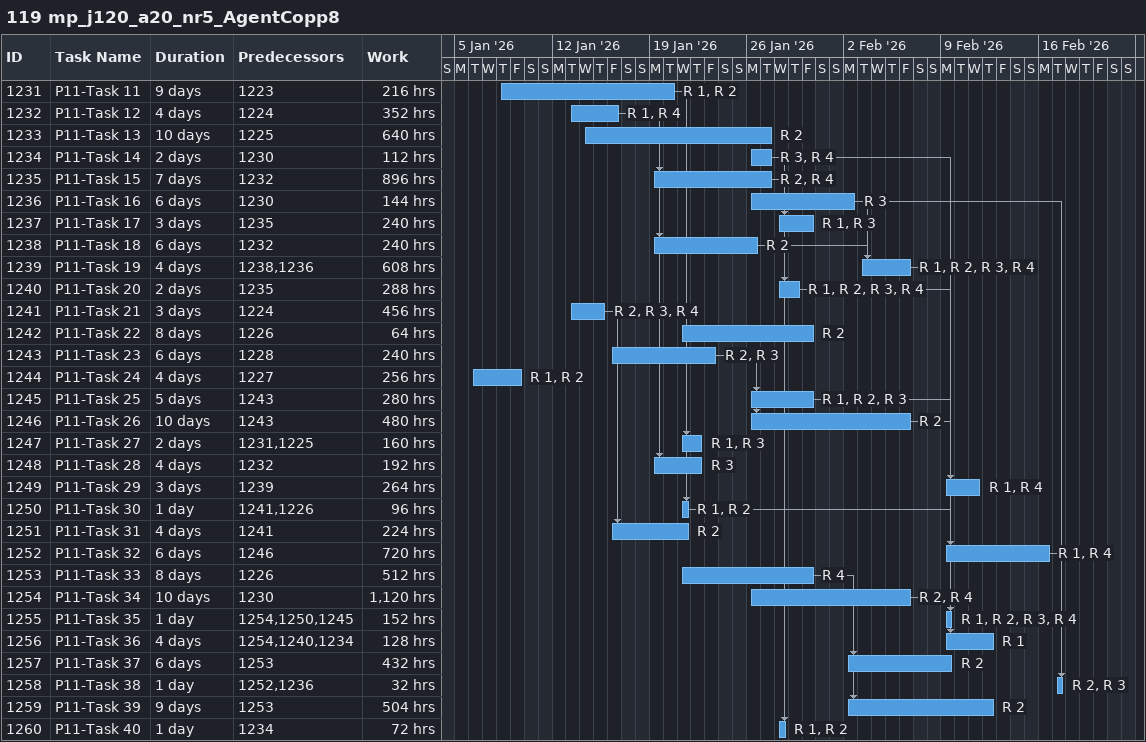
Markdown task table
119 mp_j120_a20_nr5_AgentCopp8

| ID | Task | Duration | Start | Finish | Predecessors | Resources | Work (h) |
|---|---|---|---|---|---|---|---|
| 1231 | P11-Task 11 | 9d | 2026-01-08 | 2026-01-20 | 1223 | R 1, R 2 | 216 |
| 1232 | P11-Task 12 | 4d | 2026-01-13 | 2026-01-16 | 1224 | R 1, R 4 | 352 |
| 1233 | P11-Task 13 | 10d | 2026-01-14 | 2026-01-27 | 1225 | R 2 | 640 |
| 1234 | P11-Task 14 | 2d | 2026-01-26 | 2026-01-27 | 1230 | R 3, R 4 | 112 |
| 1235 | P11-Task 15 | 7d | 2026-01-19 | 2026-01-27 | 1232 | R 2, R 4 | 896 |
| 1236 | P11-Task 16 | 6d | 2026-01-26 | 2026-02-02 | 1230 | R 3 | 144 |
| 1237 | P11-Task 17 | 3d | 2026-01-28 | 2026-01-30 | 1235 | R 1, R 3 | 240 |
| 1238 | P11-Task 18 | 6d | 2026-01-19 | 2026-01-26 | 1232 | R 2 | 240 |
| 1239 | P11-Task 19 | 4d | 2026-02-03 | 2026-02-06 | 1238, 1236 | R 1, R 2, R 3, R 4 | 608 |
| 1240 | P11-Task 20 | 2d | 2026-01-28 | 2026-01-29 | 1235 | R 1, R 2, R 3, R 4 | 288 |
| 1241 | P11-Task 21 | 3d | 2026-01-13 | 2026-01-15 | 1224 | R 2, R 3, R 4 | 456 |
| 1242 | P11-Task 22 | 8d | 2026-01-21 | 2026-01-30 | 1226 | R 2 | 64 |
| 1243 | P11-Task 23 | 6d | 2026-01-16 | 2026-01-23 | 1228 | R 2, R 3 | 240 |
| 1244 | P11-Task 24 | 4d | 2026-01-06 | 2026-01-09 | 1227 | R 1, R 2 | 256 |
| 1245 | P11-Task 25 | 5d | 2026-01-26 | 2026-01-30 | 1243 | R 1, R 2, R 3 | 280 |
| 1246 | P11-Task 26 | 10d | 2026-01-26 | 2026-02-06 | 1243 | R 2 | 480 |
| 1247 | P11-Task 27 | 2d | 2026-01-21 | 2026-01-22 | 1231, 1225 | R 1, R 3 | 160 |
| 1248 | P11-Task 28 | 4d | 2026-01-19 | 2026-01-22 | 1232 | R 3 | 192 |
| 1249 | P11-Task 29 | 3d | 2026-02-09 | 2026-02-11 | 1239 | R 1, R 4 | 264 |
| 1250 | P11-Task 30 | 1d | 2026-01-21 | 2026-01-21 | 1241, 1226 | R 1, R 2 | 96 |
| 1251 | P11-Task 31 | 4d | 2026-01-16 | 2026-01-21 | 1241 | R 2 | 224 |
| 1252 | P11-Task 32 | 6d | 2026-02-09 | 2026-02-16 | 1246 | R 1, R 4 | 720 |
| 1253 | P11-Task 33 | 8d | 2026-01-21 | 2026-01-30 | 1226 | R 4 | 512 |
| 1254 | P11-Task 34 | 10d | 2026-01-26 | 2026-02-06 | 1230 | R 2, R 4 | 1120 |
| 1255 | P11-Task 35 | 1d | 2026-02-09 | 2026-02-09 | 1254, 1250, 1245 | R 1, R 2, R 3, R 4 | 152 |
| 1256 | P11-Task 36 | 4d | 2026-02-09 | 2026-02-12 | 1254, 1240, 1234 | R 1 | 128 |
| 1257 | P11-Task 37 | 6d | 2026-02-02 | 2026-02-09 | 1253 | R 2 | 432 |
| 1258 | P11-Task 38 | 1d | 2026-02-17 | 2026-02-17 | 1252, 1236 | R 2, R 3 | 32 |
| 1259 | P11-Task 39 | 9d | 2026-02-02 | 2026-02-12 | 1253 | R 2 | 504 |
| 1260 | P11-Task 40 | 1d | 2026-01-28 | 2026-01-28 | 1234 | R 1, R 2 | 72 |
